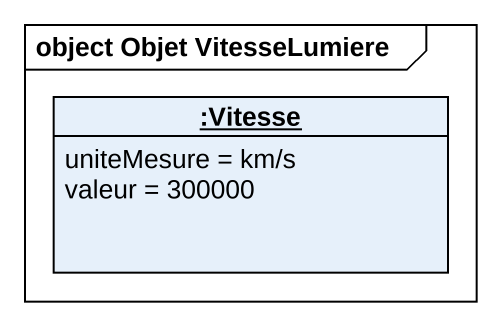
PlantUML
@startuml
mainframe object Objet VitesseLumiere
hide circle
hide empty members
object ":Vitesse" as Vitesse {
  uniteMesure = km/s
  valeur = 300000
}
@enduml
